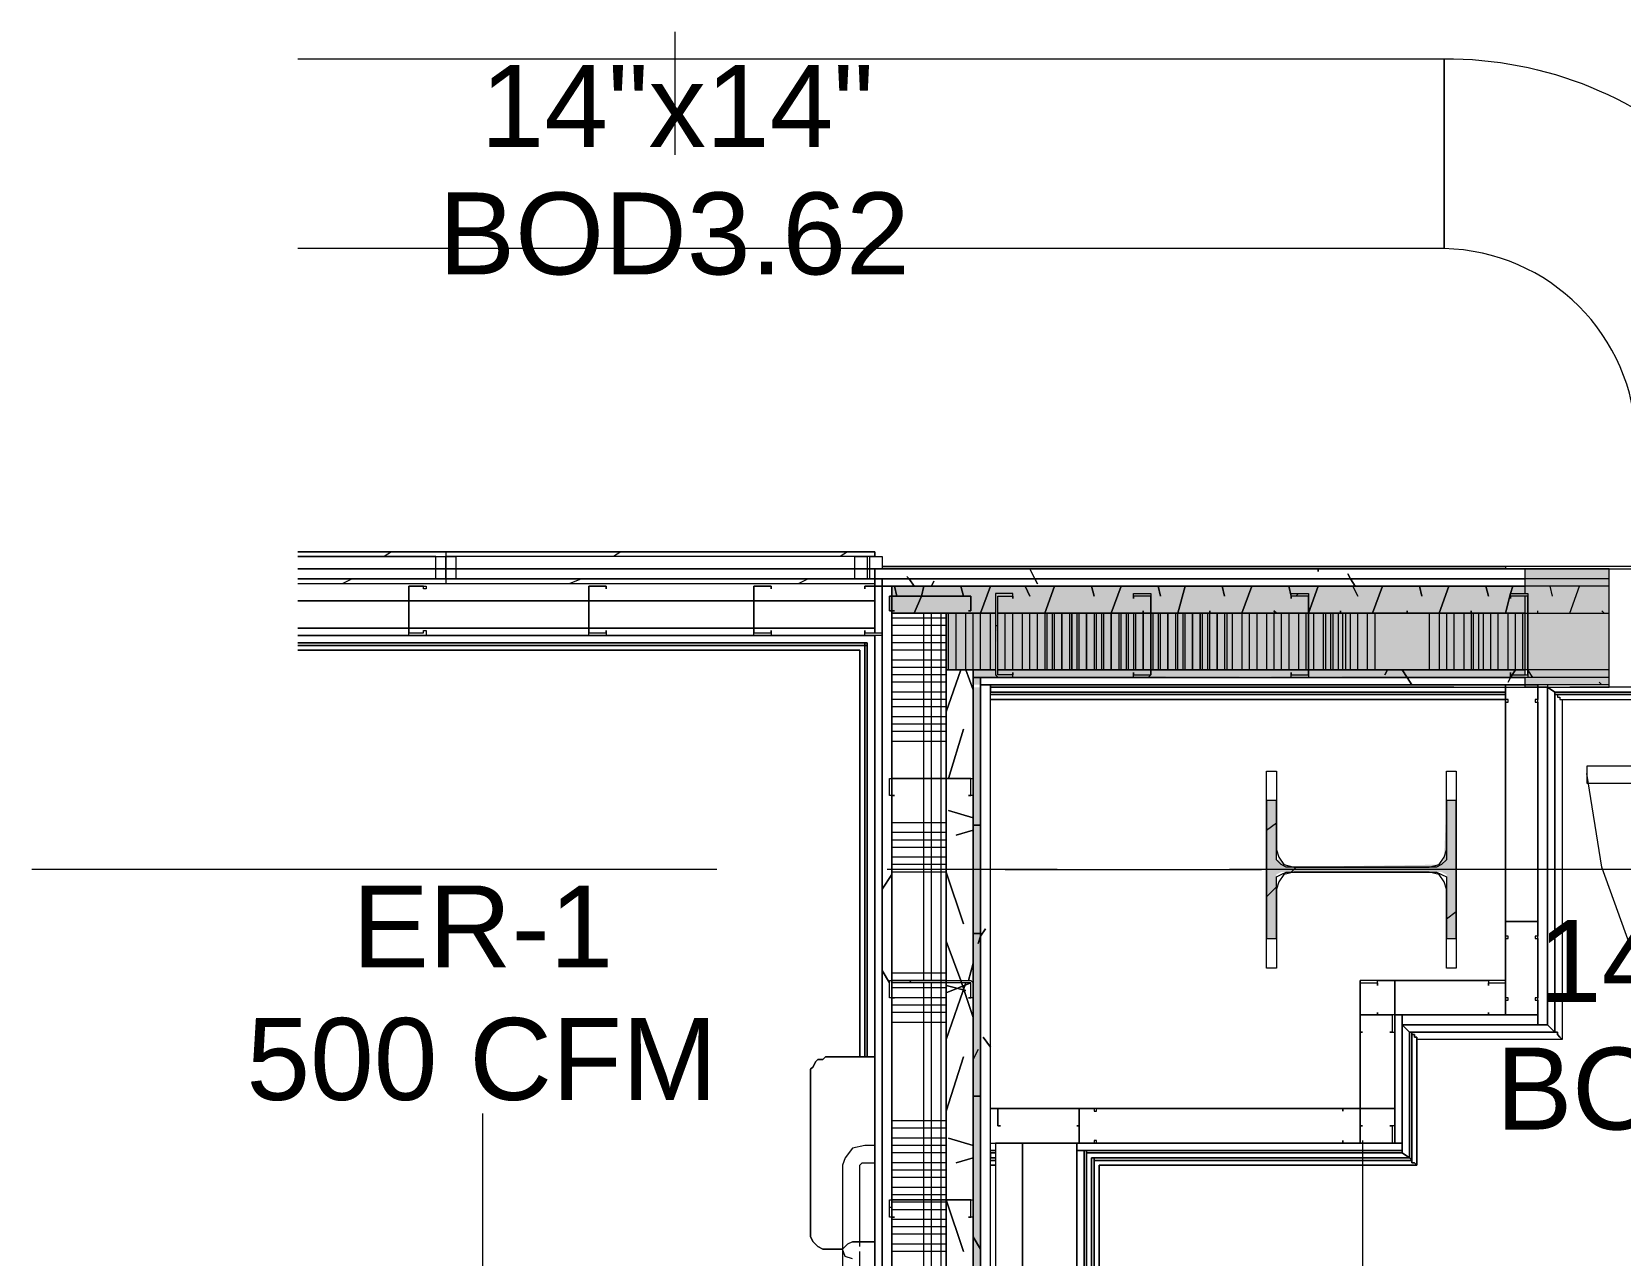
# Model space of a CAD drawing. Header units: metres. Extents: x 98 to 337, y -7 to 53.
# Drawn here: x 105.461 to 108.414, y 34.328 to 36.603 of the extents above; entities that cross this region are included whole.
import ezdxf

# ---------------------------------------------------------------- set-up
doc = ezdxf.new("R2010")
doc.units = ezdxf.units.M
doc.layers.add('HVAC - Ductos', color=5, linetype='Continuous', lineweight=0)
doc.layers.add('PDF_Text', color=7, linetype='Continuous', lineweight=0)
doc.layers.add('PDF_Geometry', color=7, linetype='Continuous', lineweight=0, true_color=0xaaaaaa)
doc.layers.add('PDF_Solid Fills', color=7, linetype='Continuous', lineweight=0, true_color=0xffffff)
doc.styles.add('PDF Helvetica', font='')
doc.styles.get('PDF Helvetica').set_extended_font_data('Helvetica')

msp = doc.modelspace()

# ---------------------------------------------------------------- hatches: boundary and pattern name
at = {"layer": 'PDF_Solid Fills', "lineweight": 0, "transparency": 33554559}
h = msp.add_hatch(color=256, dxfattribs=at)
h.paths.add_polyline_path([(108.3936, 35.5862), (108.3936, 35.6045), (108.2378, 35.6045), (108.2378, 35.5862)])
h.paths.add_polyline_path([(108.8472, 35.6045), (108.8472, 35.5862), (116.8331, 35.5862), (116.8331, 35.6045)])
h = msp.add_hatch(color=256, dxfattribs=at)
h.paths.add_polyline_path([(108.3936, 35.5724), (108.3936, 35.5861), (108.2378, 35.5861), (108.2378, 35.5724)])
h.paths.add_polyline_path([(108.8472, 35.5861), (108.8472, 35.5724), (116.8331, 35.5724), (116.8331, 35.5861)])
for points in [[(108.2378, 35.522), (108.2378, 35.5724), (107.0604, 35.5724), (107.0604, 35.522)], [(108.2378, 35.522), (108.2378, 35.5724), (107.0604, 35.5724), (107.0604, 35.522)], [(108.2378, 35.4074), (108.2378, 35.4166), (107.2116, 35.4166), (107.2116, 35.4029), (107.213, 35.4029), (108.2103, 35.4074)], [(107.2116, 35.4029), (107.2574, 35.4074), (107.2848, 35.4074), (108.2365, 35.4029), (108.2378, 35.4029), (108.2378, 35.4166), (107.2116, 35.4166), (107.2116, 35.4029)], [(107.7751, 35.0639), (107.7751, 35.1738), (107.7568, 35.1738), (107.7568, 34.9172), (107.7751, 34.9172), (107.7751, 35.0363), (107.7842, 35.0409), (108.0821, 35.0409), (108.0913, 35.0363), (108.0913, 34.9172), (108.1095, 34.9172), (108.1095, 35.1738), (108.0913, 35.1738), (108.0867, 35.0639), (108.0821, 35.0593), (108.0729, 35.0547), (107.7934, 35.0501), (107.7934, 35.0547), (107.7842, 35.0593), (107.7797, 35.0639)]]:
    msp.add_hatch(color=256, dxfattribs=at).paths.add_polyline_path(points)
h = msp.add_hatch(color=256, dxfattribs=at)
h.paths.add_polyline_path([(107.2848, 35.5541), (107.2848, 35.5587), (107.2574, 35.5587)])
h.paths.add_polyline_path([(107.2574, 35.5541), (107.2528, 35.5541), (107.2528, 35.4075)])
h = msp.add_hatch(color=256, dxfattribs=at)
h.paths.add_polyline_path([(108.3936, 35.522), (108.3936, 35.5724), (108.2378, 35.5724), (108.2378, 35.522)])
h.paths.add_polyline_path([(108.8472, 35.5724), (108.8472, 35.522), (116.8331, 35.522), (116.8331, 35.5724)])
h = msp.add_hatch(color=256, dxfattribs=at)
h.paths.add_polyline_path([(107.2528, 35.4166), (107.2528, 35.522), (107.1612, 35.522), (107.1612, 35.4166)])
h.paths.add_polyline_path([(108.2378, 35.4166), (108.2378, 35.522), (107.2574, 35.522), (107.2574, 35.4166)])
h = msp.add_hatch(color=256, dxfattribs=at)
h.paths.add_polyline_path([(107.2528, 35.4166), (107.2528, 35.522), (107.1612, 35.522), (107.1612, 35.4166)])
h.paths.add_polyline_path([(108.2378, 35.4166), (108.2378, 35.522), (107.2574, 35.522), (107.2574, 35.4166)])
h = msp.add_hatch(color=256, dxfattribs=at)
h.paths.add_polyline_path([(108.3936, 35.4166), (108.3936, 35.522), (108.2378, 35.522), (108.2378, 35.4166)])
h.paths.add_polyline_path([(115.5502, 35.4166), (116.8331, 35.4166), (116.8331, 35.522), (115.5502, 35.522)])
h.paths.add_polyline_path([(115.5456, 35.4166), (115.5456, 35.522), (113.5205, 35.522), (113.5205, 35.4166)])
h.paths.add_polyline_path([(113.516, 35.4166), (113.516, 35.522), (111.4909, 35.522), (111.4909, 35.4166)])
h.paths.add_polyline_path([(111.4863, 35.4166), (111.4863, 35.522), (110.6799, 35.522), (110.6799, 35.4166)])
h.paths.add_polyline_path([(110.6753, 35.4166), (110.6753, 35.522), (108.8472, 35.522), (108.8472, 35.4166)])
h = msp.add_hatch(color=256, dxfattribs=at)
h.paths.add_polyline_path([(108.3936, 35.4029), (108.3936, 35.4166), (108.2424, 35.4166), (108.2424, 35.4029)])
h.paths.add_polyline_path([(108.8586, 35.4029), (116.7323, 35.4074), (116.7369, 35.4074), (116.833, 35.4029), (116.8331, 35.4029), (116.8331, 35.4166), (108.8472, 35.4166), (108.8472, 35.4029)])
h = msp.add_hatch(color=256, dxfattribs=at)
h.paths.add_polyline_path([(107.2253, 35.3892), (107.2253, 35.4029), (107.2116, 35.4029), (107.2116, 35.3892)])
h.paths.add_polyline_path([(107.2253, 35.3846), (107.2116, 35.3846), (107.2116, 33.1899), (107.2253, 33.1899)])
h = msp.add_hatch(color=256, dxfattribs=at)
h.paths.add_polyline_path([(108.3936, 35.3892), (108.3936, 35.4029), (108.2378, 35.4029), (108.2378, 35.3892)])
h.paths.add_polyline_path([(108.8472, 35.3892), (116.8331, 35.3892), (116.8331, 35.4029), (108.8472, 35.4029)])

# ---------------------------------------------------------------- linework, layer by layer
at = {"layer": 'HVAC - Ductos', "lineweight": 0}
msp.add_lwpolyline([(105.9562, 36.5529), (108.0867, 36.5529), (108.0867, 36.2001), (105.9562, 36.2001)], dxfattribs=at)
msp.add_lwpolyline([(108.7968, 35.8427), (108.444, 35.8427, 0.402084), (108.0867, 36.2001), (108.0867, 36.5529, -0.419332)], format="xyb", close=True, dxfattribs=at)
at = {"layer": 'PDF_Geometry', "lineweight": 0}
for points in [[(106.6572, 36.3742), (106.6572, 36.6032)], [(107.042, 33.1899), (107.042, 35.5861), (107.0283, 35.5861), (107.0283, 35.5724), (107.0283, 35.4854), (107.0283, 35.5724), (107.0283, 35.5861), (105.9562, 35.5861), (107.0283, 35.5861), (107.0283, 35.5724), (107.0283, 35.5449), (106.8038, 35.5449), (106.4968, 35.5449), (106.1624, 35.5449), (105.9562, 35.5449), (106.1624, 35.5449), (106.4968, 35.5449), (106.8038, 35.5449), (107.0283, 35.5449), (107.0283, 35.4945), (106.8038, 35.4945), (106.4968, 35.4945), (106.1624, 35.4945), (105.9562, 35.4945), (106.1624, 35.4945), (106.4968, 35.4945), (106.8038, 35.4945), (107.0283, 35.4945), (107.0283, 35.4854), (107.0283, 35.5724), (107.0283, 35.6045), (105.9562, 35.6045), (107.0283, 35.6045), (107.0283, 35.5861), (107.0191, 35.5861), (107.0191, 35.6274), (107.042, 35.6274), (107.042, 35.6045)], [(106.2127, 35.6274), (105.9562, 35.6274), (106.2311, 35.6274)], [(106.1302, 35.6365), (106.1165, 35.6274)], [(106.2311, 35.6365), (106.2311, 35.6274)], [(107.0283, 35.6274), (106.2311, 35.6274)], [(106.9916, 35.6274), (106.2494, 35.6274)], [(106.5563, 35.6365), (106.5426, 35.6274)], [(106.9779, 35.6365), (106.9641, 35.6274)], [(107.0191, 35.6274), (107.0145, 35.6274)], [(105.9562, 35.5861), (106.2311, 35.5861), (107.0283, 35.5861)], [(106.057, 35.5861), (106.0386, 35.577)], [(106.2311, 35.5861), (106.2311, 35.577)], [(106.4831, 35.5861), (106.4601, 35.577)], [(106.9046, 35.5861), (106.8863, 35.577)], [(107.0145, 35.6045), (107.0191, 35.6045)], [(107.0145, 35.6045), (107.0191, 35.6045)], [(107.0145, 35.6045), (107.0191, 35.6045)], [(107.0145, 35.6045), (107.0191, 35.6045)], [(117.7174, 35.6045), (116.8331, 35.6045), (108.8472, 35.6045), (108.8472, 35.3846), (108.3936, 35.3846), (108.3936, 35.6045), (108.2378, 35.6045), (107.0283, 35.6045), (107.0283, 35.5861), (107.0283, 35.5724), (107.0283, 35.4854)], [(107.0283, 33.2174), (107.0283, 33.1899), (107.2436, 33.1899), (107.2436, 35.3846), (108.2012, 35.3846), (108.2378, 35.3846), (108.2608, 35.3846), (108.3936, 35.3846), (108.3936, 35.6045), (108.2378, 35.6045), (107.0283, 35.6045), (107.0283, 35.5724), (107.0283, 35.4854)], [(107.0283, 35.6045), (108.2378, 35.6045), (107.0283, 35.6045)], [(108.3936, 35.5861), (108.2378, 35.5861), (107.042, 35.5861), (107.042, 35.5724), (107.042, 35.3846), (107.042, 33.1899)], [(108.3936, 35.6045), (108.8472, 35.6045)], [(107.0283, 35.577), (106.2311, 35.577), (105.9562, 35.577)], [(106.8038, 35.5495), (106.8038, 35.5541)], [(108.3936, 35.5724), (108.2378, 35.5724), (107.0604, 35.5724), (107.0604, 35.522), (107.0604, 35.3846), (107.0604, 33.1899), (107.1612, 33.1899), (107.1612, 34.0238)], [(108.2378, 35.5587), (108.2378, 35.5724), (107.0604, 35.5724), (107.0604, 35.522), (107.2528, 35.522), (107.1612, 35.522), (107.1612, 35.4166), (107.1612, 35.3846), (107.1612, 35.215), (107.1612, 34.8394), (107.1612, 34.4316), (107.1612, 34.0283), (107.1612, 34.4316), (107.1612, 34.8394), (107.1612, 35.215), (107.1612, 35.522), (107.0604, 35.522), (107.0604, 33.1899)], [(108.2378, 35.4074), (108.2378, 35.4166), (107.8346, 35.4166), (107.5415, 35.4166), (107.2574, 35.4166), (107.5415, 35.4166), (107.8346, 35.4166), (108.2378, 35.4166), (108.2378, 35.522), (107.8346, 35.522), (107.5415, 35.522), (107.2574, 35.522), (107.5415, 35.522), (107.8346, 35.522), (108.2378, 35.522), (108.2378, 35.5541)], [(107.8118, 35.5541), (107.8164, 35.5587)], [(108.2882, 35.5541), (108.2837, 35.5724)], [(108.3204, 35.522), (108.3386, 35.5724)], [(108.2608, 35.522), (108.2608, 35.5266)], [(108.3844, 35.522), (108.3799, 35.5266)], [(107.1612, 35.522), (107.0604, 35.522), (107.1612, 35.522), (107.1612, 35.4166), (107.2116, 35.4166)], [(107.1612, 35.5128), (107.0604, 35.5128)], [(107.1612, 35.4991), (107.0604, 35.4991)], [(107.1199, 34.8394), (107.1199, 35.215), (107.1199, 35.522)], [(107.1337, 34.8394), (107.1337, 35.215), (107.1337, 35.522)], [(107.152, 34.0283), (107.152, 34.4316), (107.152, 34.8394), (107.152, 35.215), (107.152, 35.522)], [(107.1612, 35.4166), (107.2116, 35.4166), (107.2116, 35.522)], [(107.2528, 35.522), (107.1612, 35.522), (107.1612, 35.4166), (107.2528, 35.4166), (107.2116, 35.4166), (107.2116, 35.4029), (107.2116, 35.3846), (107.2116, 33.1899)], [(107.1658, 35.4166), (107.1658, 35.522)], [(107.1795, 35.4166), (107.1795, 35.522)], [(107.1978, 35.4166), (107.1978, 35.522)], [(107.2253, 35.4166), (107.2253, 35.522)], [(107.2436, 35.4166), (107.2436, 35.522)], [(107.2528, 35.4991), (107.2574, 35.4991)], [(108.3936, 35.4166), (108.2424, 35.4166), (108.2378, 35.4166), (107.8346, 35.4166), (107.5415, 35.4166), (107.2574, 35.4166), (107.2574, 35.522), (107.5415, 35.522), (107.8346, 35.522), (108.2378, 35.522), (108.2424, 35.522), (108.3936, 35.522)], [(107.2711, 35.4166), (107.2711, 35.522)], [(107.2848, 35.4166), (107.2848, 35.522)], [(107.3032, 35.4166), (107.3032, 35.522)], [(107.3169, 35.4166), (107.3169, 35.522)], [(107.3307, 35.4166), (107.3307, 35.522)], [(107.3444, 35.522), (107.3444, 35.4166)], [(107.349, 35.4166), (107.349, 35.522)], [(107.3582, 35.522), (107.3582, 35.4166)], [(107.3627, 35.4166), (107.3627, 35.522)], [(107.3902, 35.522), (107.3902, 35.4166)], [(107.404, 35.522), (107.404, 35.4166)], [(107.4086, 35.4166), (107.4086, 35.522)], [(107.4361, 35.522), (107.4361, 35.4166)], [(107.4407, 35.4166), (107.4407, 35.522)], [(107.4498, 35.522), (107.4498, 35.4166)], [(107.4544, 35.4166), (107.4544, 35.522)], [(107.4819, 35.522), (107.4819, 35.4166)], [(107.4865, 35.4166), (107.4865, 35.522)], [(107.4956, 35.522), (107.4956, 35.4166)], [(107.5002, 35.4166), (107.5002, 35.522)], [(107.5093, 35.522), (107.5093, 35.4166)], [(107.5139, 35.4166), (107.5139, 35.522)], [(107.5415, 35.522), (107.5415, 35.4166)], [(107.546, 35.4166), (107.546, 35.522)], [(107.5551, 35.522), (107.5551, 35.4166)], [(107.5597, 35.4166), (107.5597, 35.522)], [(107.5873, 35.522), (107.5873, 35.4166)], [(107.5918, 35.4166), (107.5918, 35.522)], [(107.601, 35.522), (107.601, 35.4166)], [(107.6056, 35.4166), (107.6056, 35.522)], [(107.6377, 35.4166), (107.6377, 35.522)], [(107.6468, 35.522), (107.6468, 35.4166)], [(107.6514, 35.4166), (107.6514, 35.522)], [(107.6789, 35.522), (107.6789, 35.4166)], [(107.6835, 35.4166), (107.6835, 35.522)], [(107.6926, 35.522), (107.6926, 35.4166)], [(107.711, 35.522), (107.711, 35.4166)], [(107.7247, 35.522), (107.7247, 35.4166)], [(107.7384, 35.522), (107.7384, 35.4166)], [(107.7568, 35.522), (107.7568, 35.4166)], [(107.7705, 35.522), (107.7705, 35.4166)], [(107.7842, 35.522), (107.7842, 35.4166)], [(107.798, 35.522), (107.798, 35.4166)], [(107.8164, 35.522), (107.8164, 35.4166)], [(107.83, 35.522), (107.83, 35.4166)], [(107.8438, 35.522), (107.8438, 35.4166)], [(107.8622, 35.522), (107.8622, 35.4166)], [(107.8667, 35.4166), (107.8667, 35.522)], [(107.8759, 35.522), (107.8759, 35.4166)], [(107.8805, 35.4166), (107.8805, 35.522)], [(107.8897, 35.522), (107.8897, 35.4166)], [(107.8988, 35.4166), (107.8988, 35.522)], [(107.9034, 35.522), (107.9034, 35.4166)], [(107.9126, 35.4166), (107.9126, 35.522)], [(107.9263, 35.4166), (107.9263, 35.522)], [(107.9446, 35.4166), (107.9446, 35.522)], [(107.9584, 35.4166), (107.9584, 35.522)], [(108.0591, 35.522), (108.0591, 35.4166)], [(108.0775, 35.522), (108.0775, 35.4166)], [(108.0913, 35.522), (108.0913, 35.4166)], [(108.1049, 35.522), (108.1049, 35.4166)], [(108.1233, 35.522), (108.1233, 35.4166)], [(108.1371, 35.522), (108.1371, 35.4166)], [(108.1416, 35.4166), (108.1416, 35.522)], [(108.1508, 35.522), (108.1508, 35.4166)], [(108.16, 35.4166), (108.16, 35.522)], [(108.1737, 35.4166), (108.1737, 35.522)], [(108.1875, 35.4166), (108.1875, 35.522)], [(108.2057, 35.4166), (108.2057, 35.522)], [(108.2195, 35.4166), (108.2195, 35.522)], [(108.2333, 35.4166), (108.2333, 35.522)], [(105.9562, 35.4808), (107.0283, 35.4808), (105.9562, 35.4808)], [(107.0145, 35.467), (105.9562, 35.467), (107.0145, 35.467)], [(107.0099, 35.467), (107.0099, 34.6973)], [(107.0099, 35.467), (107.0099, 34.6973)], [(107.0145, 35.467), (107.0145, 34.6973)], [(107.0145, 35.467), (107.0145, 34.6973)], [(107.0145, 34.6973), (107.0145, 35.467)], [(107.0145, 34.6973), (107.0145, 35.467)], [(107.0283, 35.4808), (107.0283, 35.3846), (107.0283, 33.309), (107.0283, 33.222)], [(107.0283, 33.222), (107.0283, 33.309), (107.0283, 35.4808)], [(107.0283, 35.4808), (107.0283, 33.309), (107.0283, 33.222)], [(107.0283, 35.4808), (107.0283, 33.309), (107.0283, 33.222)], [(107.1612, 35.4808), (107.0604, 35.4808)], [(107.1612, 35.467), (107.0604, 35.467)], [(107.0145, 35.4624), (107.0145, 34.6973)], [(107.0145, 35.4624), (107.0145, 34.6973)], [(107.1612, 35.4533), (107.0604, 35.4533)], [(107.1612, 35.435), (107.0604, 35.435)], [(107.1612, 35.4212), (107.0604, 35.4212)], [(107.1612, 35.4074), (107.0604, 35.4074)], [(107.1612, 33.1899), (107.1612, 34.0238), (107.1612, 33.1899), (107.2116, 33.1899), (107.2116, 35.4166), (107.1612, 35.4166), (107.1612, 35.215), (107.1612, 34.8394), (107.1612, 34.4316), (107.1612, 34.0283)], [(107.2528, 35.4166), (107.2116, 35.4166), (107.2116, 35.4029), (108.2378, 35.4029)], [(108.2516, 35.4029), (108.2424, 35.4166)], [(107.0283, 35.3846), (107.0283, 33.309), (107.0283, 33.222)], [(107.1612, 35.3937), (107.0604, 35.3937)], [(108.3936, 35.4029), (108.2378, 35.4029), (107.2253, 35.4029), (107.2253, 35.3892), (107.2253, 35.3846), (107.2253, 33.1899)], [(108.3936, 35.3892), (108.2608, 35.3892), (108.2378, 35.3892), (108.2012, 35.3892), (107.2436, 35.3892), (107.2436, 35.3846), (107.2436, 35.3754), (108.2012, 35.3754), (108.2012, 35.3846), (108.2012, 34.8394), (108.2012, 34.7752), (108.2608, 34.7752), (108.2608, 34.7569), (108.2608, 34.7752), (108.0088, 34.7752), (108.0088, 34.7569), (108.2012, 34.7569), (108.2791, 34.7569), (108.2791, 35.3846), (108.2608, 35.3846), (108.2378, 35.3846)], [(107.2436, 34.5186), (107.2528, 34.5186), (107.2528, 32.269), (107.4223, 32.269), (107.4223, 32.3835), (107.4223, 32.269), (107.4223, 34.5232), (107.4177, 34.5232), (107.4177, 32.269), (107.4177, 34.5232), (107.404, 34.5232), (108.0088, 34.5232), (108.0088, 34.5369), (108.0088, 34.7752), (107.9951, 34.7752), (108.2012, 34.7752), (108.2012, 34.8394), (108.2012, 35.3846), (108.2012, 35.3754), (107.2436, 35.3754), (107.2436, 35.3846), (108.1049, 35.3846), (107.2436, 35.3846)], [(108.2791, 35.3892), (108.2791, 34.7569), (108.2608, 34.7569), (108.0088, 34.7569), (108.2791, 34.7569), (108.0088, 34.7569), (108.0225, 34.7431), (108.2928, 34.7431), (108.2928, 35.3754), (108.2928, 34.7431), (108.2928, 35.3708), (108.2928, 34.7431), (108.2928, 35.3708), (108.2974, 35.3708), (108.2974, 35.3662), (108.302, 35.3662), (108.302, 35.3616), (108.3066, 35.3616), (108.3066, 34.7294), (108.302, 34.734), (108.2974, 34.7386), (108.2974, 34.7431), (108.2928, 34.7431), (108.2928, 35.3754), (108.2928, 34.7431), (108.2791, 34.7569), (108.2928, 34.7431), (108.0225, 34.7431), (108.0225, 34.5095), (108.0088, 34.5186), (107.4589, 34.5186), (108.0088, 34.5186), (108.0225, 34.5095), (107.4315, 34.5095), (108.0225, 34.5095), (107.4361, 34.5095), (107.4361, 33.5061), (107.4361, 34.5049), (107.4361, 33.5061), (107.4361, 34.5095), (107.4361, 33.5061), (107.4361, 34.5095), (107.4361, 33.5061), (107.4361, 34.5095), (108.0225, 34.5095), (108.0088, 34.5186), (108.0088, 34.7248), (108.0088, 34.5186), (108.0225, 34.5095), (108.0271, 34.5049), (108.0271, 34.5003), (108.0317, 34.5003), (108.0363, 34.4957), (107.4453, 34.4957), (107.4453, 33.5061), (107.4453, 34.4957), (108.0363, 34.4957), (108.0317, 34.5003), (108.0271, 34.5003), (108.0271, 34.5049), (107.4361, 34.5049), (108.0271, 34.5049), (107.4361, 34.5049), (108.0271, 34.5049), (107.4361, 34.5049), (108.0271, 34.5049), (108.0271, 34.7431), (108.0271, 34.5049), (108.0271, 34.7431), (108.2928, 34.7431), (108.0271, 34.7431), (108.2928, 34.7431), (108.0225, 34.7431), (108.2928, 34.7431), (108.0225, 34.7431), (108.2928, 34.7431), (108.2974, 34.7431), (108.2974, 34.7386), (108.302, 34.734), (108.3066, 34.7294), (108.0363, 34.7294), (108.0363, 34.734), (108.0317, 34.734), (108.0317, 34.7386), (108.0271, 34.7386), (108.0271, 34.7431), (108.0225, 34.7431), (108.0088, 34.7569), (108.0088, 34.6011), (108.0088, 34.5186), (107.4223, 34.5186), (107.4223, 33.529), (107.4223, 34.5186), (107.4223, 32.269)], [(108.2928, 35.3754), (108.2791, 35.3846)], [(108.2791, 34.7569), (108.2791, 35.3846), (108.2791, 34.7569)], [(108.2791, 35.3846), (108.2928, 35.3754)], [(108.2791, 35.3846), (108.2791, 34.7569)], [(115.9855, 35.3846), (108.3204, 35.3846)], [(108.3799, 35.3892), (108.3753, 35.3937)], [(107.1612, 35.3754), (107.0604, 35.3754)], [(107.1612, 35.3616), (107.0604, 35.3616)], [(107.1612, 35.3479), (107.0604, 35.3479)], [(108.2012, 35.3754), (107.2436, 35.3754)], [(108.2012, 35.3754), (107.2436, 35.3754)], [(108.2012, 35.3754), (107.2436, 35.3754)], [(107.2436, 35.3754), (108.2012, 35.3754)], [(108.2012, 35.3708), (107.2436, 35.3708)], [(108.2012, 35.3708), (107.2436, 35.3708)], [(109.2642, 35.3754), (108.2928, 35.3754)], [(109.2642, 35.3754), (108.2928, 35.3754)], [(108.2928, 35.3754), (108.2928, 35.3708), (108.2974, 35.3708), (108.2974, 35.3662), (108.302, 35.3662), (108.302, 35.3616), (108.3066, 35.3616), (108.3066, 34.7294)], [(108.2928, 35.3754), (108.2928, 34.7431)], [(108.2928, 35.3754), (108.2928, 34.7431)], [(108.2928, 34.7431), (108.2928, 35.3754)], [(108.2928, 35.3708), (108.2928, 34.7431)], [(108.2928, 35.3708), (108.2928, 34.7431)], [(108.2928, 35.3708), (108.2928, 34.7431)], [(109.2229, 35.3708), (109.2642, 35.3708), (109.2229, 35.3708), (109.2229, 35.3662), (109.2504, 35.3662), (109.2642, 35.357), (109.2504, 35.3662), (109.2229, 35.3662), (109.2229, 35.3708), (109.2504, 35.3708), (109.2642, 35.3616), (109.2504, 35.3708), (109.2642, 35.3708), (109.2229, 35.3708), (108.2928, 35.3708), (109.2229, 35.3708), (108.2928, 35.3708), (108.2974, 35.3708), (108.2974, 35.3662), (108.302, 35.3662), (108.302, 35.3616), (108.3066, 35.3616), (109.2642, 35.3616)], [(107.1612, 35.3296), (107.0604, 35.3296)], [(107.1612, 35.3158), (107.0604, 35.3158)], [(107.1612, 35.3021), (107.0604, 35.3021)], [(107.1612, 35.2838), (107.0604, 35.2838)], [(109.2779, 34.3445), (109.2825, 34.3445), (109.1084, 34.3583), (108.9388, 34.4086), (108.7831, 34.4911), (108.6456, 34.6011), (108.5311, 34.734), (108.4395, 34.8852), (108.3799, 35.0501), (108.3524, 35.2242)], [(107.1612, 35.1325), (107.0604, 35.1325)], [(107.1612, 35.1143), (107.0604, 35.1143)], [(107.7568, 35.1188), (107.7751, 35.1325)], [(107.1612, 35.1005), (107.0604, 35.1005)], [(107.1612, 35.0867), (107.0604, 35.0867)], [(107.1612, 35.0684), (107.0604, 35.0684)], [(107.1612, 35.0547), (107.0604, 35.0547)], [(105.9378, 35.0455), (105.4613, 35.0455)], [(106.735, 35.0455), (105.9378, 35.0455)], [(107.3673, 35.0455), (107.0512, 35.0455)], [(107.1612, 35.0409), (107.0604, 35.0409)], [(107.2711, 35.0455), (107.5093, 35.0455), (107.7476, 35.0455)], [(108.9572, 35.0455), (107.688, 35.0455)], [(107.8026, 35.0409), (107.8118, 35.0501)], [(107.7568, 34.9951), (107.7751, 35.0135)], [(108.0913, 34.9538), (108.1095, 34.9676)], [(107.1612, 34.8531), (107.0604, 34.8531)], [(107.1612, 34.8394), (107.0604, 34.8394)], [(107.1612, 34.8256), (107.0604, 34.8256)], [(107.0924, 34.8348), (107.097, 34.8394)], [(107.1199, 33.1899), (107.1199, 34.0238), (107.1199, 34.4316), (107.1199, 34.8348)], [(107.1337, 34.0283), (107.1337, 34.4316), (107.1337, 34.8348)], [(107.1612, 34.8072), (107.0604, 34.8072)], [(107.1612, 34.7935), (107.0604, 34.7935)], [(107.1612, 34.7798), (107.0604, 34.7798)], [(107.1612, 34.7614), (107.0604, 34.7614)], [(108.0088, 34.7569), (108.2791, 34.7569), (108.0088, 34.7569)], [(108.0088, 34.5232), (108.0088, 34.7569), (108.0088, 34.5232)], [(108.2928, 34.7431), (108.2791, 34.7569)], [(108.2928, 34.7431), (108.0271, 34.7431)], [(108.2928, 34.7431), (108.0271, 34.7431)], [(108.3066, 34.7294), (108.302, 34.734), (108.2974, 34.7386), (108.2974, 34.7431), (108.2928, 34.7431)], [(107.0283, 34.6973), (106.9367, 34.6973), (106.9321, 34.6927), (106.9229, 34.6927), (106.9183, 34.6881), (106.9137, 34.6789), (106.9091, 34.6743), (106.9091, 34.6652), (106.9091, 34.372), (106.9091, 34.3628), (106.9137, 34.3537), (106.9183, 34.3491), (106.9229, 34.3445), (106.9321, 34.3399), (106.9367, 34.3399), (106.9687, 34.3399)], [(106.2998, 34.0375), (106.2998, 34.5919)], [(107.2436, 34.5232), (107.2528, 34.5232), (107.2528, 34.5186), (107.2436, 34.5186), (107.2436, 34.6011), (107.4086, 34.6011), (107.404, 34.6011), (107.4086, 34.6011), (107.4086, 34.569), (107.404, 34.569), (107.4086, 34.569)], [(107.4086, 34.6011), (107.2436, 34.6011)], [(107.1612, 34.5782), (107.0604, 34.5782)], [(107.1612, 34.5645), (107.0604, 34.5645)], [(107.0283, 34.5323), (107.0099, 34.5323), (106.9871, 34.5278), (106.9733, 34.5095), (106.9687, 34.4957)], [(107.1612, 34.5461), (107.0604, 34.5461)], [(107.1612, 34.5323), (107.0604, 34.5323)], [(107.2436, 34.5369), (107.2528, 34.5369), (107.2528, 34.5232), (107.2436, 34.5232), (107.2436, 34.5369), (107.9951, 34.5369), (108.0088, 34.5369), (107.404, 34.5369), (107.3032, 34.5369), (107.3032, 34.2574), (107.3032, 33.8542), (107.3032, 34.2574), (107.3032, 34.5369), (107.2528, 34.5369), (107.2528, 32.269)], [(107.9354, 34.5415), (107.9354, 34.2254)], [(106.9687, 34.4957), (106.9687, 33.474), (106.9779, 33.4511), (106.9916, 33.4373), (107.0099, 33.4327)], [(107.0008, 34.3445), (107.0008, 34.3491), (107.0008, 34.4957), (107.0053, 34.5003), (107.0099, 34.5003), (107.0283, 34.5003)], [(107.1612, 34.5186), (107.0604, 34.5186)], [(107.1612, 34.5003), (107.0604, 34.5003)], [(107.2528, 34.5095), (107.2436, 34.5095)], [(107.2528, 34.5095), (107.2436, 34.5095)], [(107.2528, 34.5095), (107.2436, 34.5095)], [(107.2436, 34.5095), (107.2528, 34.5095)], [(107.2528, 34.5049), (107.2436, 34.5049)], [(107.2528, 34.5049), (107.2436, 34.5049)], [(108.0225, 34.5095), (107.4315, 34.5095)], [(107.4315, 34.5095), (108.0225, 34.5095)], [(107.1612, 34.4865), (107.0604, 34.4865)], [(107.1612, 34.4728), (107.0604, 34.4728)], [(107.1612, 34.4545), (107.0604, 34.4545)], [(107.1612, 34.4407), (107.0604, 34.4407)], [(107.0558, 34.4178), (107.0604, 34.4178)], [(107.1612, 34.427), (107.0604, 34.427)], [(107.1612, 34.4132), (107.0604, 34.4132)], [(107.1612, 34.3949), (107.0604, 34.3949)], [(107.1612, 34.3812), (107.0604, 34.3812)], [(106.9871, 34.3537), (106.9916, 34.3537), (107.0099, 34.3537), (107.0283, 34.3537), (107.0099, 34.3537), (107.0053, 34.3537), (106.9916, 34.3537), (106.9871, 34.3537), (106.9779, 34.3491), (106.9687, 34.3399)], [(107.1612, 34.3674), (107.0604, 34.3674)], [(107.1612, 34.3491), (107.0604, 34.3491)], [(106.9871, 34.3216), (106.9733, 34.3262), (106.9687, 34.3399)], [(107.0283, 33.4648), (107.0099, 33.4648), (107.0053, 33.4694), (107.0008, 33.474), (107.0008, 34.3262), (107.0008, 34.3354)], [(107.1612, 34.3354), (107.0604, 34.3354)]]:
    msp.add_lwpolyline(points, dxfattribs=at)
for points in [[(107.0283, 35.6274), (107.0283, 35.6365), (106.2311, 35.6365), (105.9562, 35.6365), (106.2311, 35.6365), (107.0283, 35.6365)], [(106.2311, 35.5861), (106.2127, 35.5861), (106.2127, 35.6274), (106.2311, 35.6274)], [(106.2494, 35.5861), (106.2311, 35.5861), (106.2311, 35.6274), (106.2494, 35.6274)], [(107.0145, 35.5861), (106.9916, 35.5861), (106.9916, 35.6274), (107.0145, 35.6274)], [(107.0191, 35.6045), (107.0145, 35.6045)], [(107.0191, 35.6045), (107.0145, 35.6045)], [(107.0283, 35.4854), (107.0283, 35.5724), (107.0283, 35.6045), (107.0283, 35.5724)], [(108.2378, 35.5861), (108.2378, 35.6045), (107.0283, 35.6045), (107.0283, 35.5861)], [(107.042, 35.6091), (108.2012, 35.6091), (108.2012, 35.6045), (107.042, 35.6045), (108.2012, 35.6045), (116.7782, 35.6045), (116.7644, 35.6045), (116.7782, 35.6045), (117.7174, 35.6045), (116.7782, 35.6045), (116.7782, 35.6091), (117.7174, 35.6091), (117.7174, 35.6045), (117.7174, 35.5861), (117.7174, 35.3846), (117.7174, 35.4945), (117.7174, 35.522), (117.7174, 35.5724), (117.7174, 35.5861), (117.7174, 35.6045), (117.7174, 35.6091), (116.7782, 35.6091), (108.2012, 35.6091)], [(108.2378, 35.5724), (108.2378, 35.5861), (107.042, 35.5861), (107.042, 35.5724)], [(107.0924, 35.5861), (107.1015, 35.5724), (107.0924, 35.5861), (107.0878, 35.5907)], [(107.3261, 35.5861), (107.3307, 35.577), (107.3261, 35.5861), (107.3169, 35.6045)], [(107.853, 35.5999), (107.853, 35.6045)], [(107.9126, 35.5861), (107.9217, 35.5724), (107.9126, 35.5861), (107.908, 35.5953)], [(106.1624, 35.4808), (106.1624, 35.4854), (106.1624, 35.5724), (106.1944, 35.5724), (106.1944, 35.5678), (106.1898, 35.5678), (106.1898, 35.5724), (106.1624, 35.5724), (106.1624, 35.4854), (106.1898, 35.4854), (106.1898, 35.4899), (106.1944, 35.4899), (106.1944, 35.4808)], [(106.5014, 35.4808), (106.4968, 35.4808), (106.4968, 35.4854), (106.4968, 35.5724), (106.5014, 35.5724), (106.5289, 35.5724), (106.5289, 35.5678), (106.5289, 35.5724), (106.5014, 35.5724), (106.4968, 35.5724), (106.4968, 35.4854), (106.5014, 35.4854), (106.5289, 35.4854), (106.5289, 35.4899), (106.5289, 35.4808)], [(106.8038, 35.4808), (106.8038, 35.4854), (106.8038, 35.5724), (106.8358, 35.5724), (106.8358, 35.5678), (106.8358, 35.5724), (106.8038, 35.5724), (106.8038, 35.4854), (106.8358, 35.4854), (106.8358, 35.4899), (106.8358, 35.4808)], [(107.0099, 35.5678), (107.0099, 35.5724)], [(107.0375, 35.5724), (107.042, 35.5724), (107.042, 35.4854), (107.042, 35.4808), (107.0375, 35.4808), (107.0099, 35.4808), (107.0099, 35.4899), (107.0099, 35.4854), (107.0375, 35.4854), (107.042, 35.4854), (107.042, 35.5724), (107.0375, 35.5724), (107.0099, 35.5724)], [(107.042, 33.1899), (107.0604, 33.1899), (107.0604, 35.5724), (107.042, 35.5724)], [(107.0558, 35.5541), (107.0604, 35.5541), (107.207, 35.5541), (107.207, 35.5266), (107.2024, 35.5266), (107.207, 35.5266), (107.207, 35.5541), (107.0604, 35.5541), (107.0558, 35.5541), (107.0558, 35.5266)], [(107.065, 35.5724), (107.0695, 35.5541)], [(107.1199, 35.5724), (107.1153, 35.5541), (107.1015, 35.522), (107.1153, 35.5541)], [(107.1337, 35.5724), (107.1382, 35.5816)], [(107.1886, 35.5724), (107.1932, 35.5541)], [(107.2436, 35.5724), (107.2253, 35.522)], [(107.2848, 35.5587), (107.2574, 35.5587), (107.2528, 35.5587), (107.2528, 35.5541), (107.2528, 35.4074), (107.2574, 35.4029), (107.2848, 35.4029), (107.2848, 35.412), (107.2848, 35.4074), (107.2574, 35.4074), (107.2574, 35.5541), (107.2848, 35.5541), (107.2848, 35.5495)], [(107.3078, 35.5724), (107.3169, 35.5541)], [(107.3627, 35.5724), (107.3444, 35.522)], [(107.4315, 35.5724), (107.4361, 35.5541)], [(107.4865, 35.5724), (107.4681, 35.522)], [(107.5369, 35.5587), (107.5415, 35.5587), (107.5415, 35.5541), (107.5415, 35.4074), (107.5369, 35.4029), (107.5093, 35.4029), (107.5093, 35.412), (107.5093, 35.4074), (107.5369, 35.4074), (107.5415, 35.4074), (107.5415, 35.5541), (107.5369, 35.5541), (107.5093, 35.5541), (107.5093, 35.5495), (107.5093, 35.5587)], [(107.5551, 35.5724), (107.5597, 35.5541)], [(107.6056, 35.5724), (107.5918, 35.522)], [(107.6743, 35.5724), (107.6789, 35.5541)], [(107.7293, 35.5724), (107.711, 35.522)], [(107.798, 35.5724), (107.8026, 35.5541)], [(107.8346, 35.5587), (107.8346, 35.5541), (107.8346, 35.4074), (107.8346, 35.4029), (107.8026, 35.4029), (107.8026, 35.412), (107.8026, 35.4074), (107.8346, 35.4074), (107.8346, 35.5541), (107.8026, 35.5541), (107.8026, 35.5495), (107.8026, 35.5587)], [(107.853, 35.5724), (107.8346, 35.522)], [(107.9171, 35.5724), (107.9263, 35.5541)], [(107.9721, 35.5724), (107.9538, 35.522)], [(108.0409, 35.5724), (108.0454, 35.5541)], [(108.0958, 35.5724), (108.0775, 35.522)], [(108.1646, 35.5724), (108.1691, 35.5541)], [(108.2149, 35.5724), (108.2103, 35.5587), (108.2012, 35.522), (108.2103, 35.5587)], [(108.2424, 35.5587), (108.2424, 35.5541), (108.2424, 35.4074), (108.2424, 35.4029), (108.2103, 35.4029), (108.2103, 35.412), (108.2103, 35.4074), (108.2424, 35.4074), (108.2424, 35.5541), (108.2103, 35.5541), (108.2103, 35.5495), (108.2103, 35.5587)], [(107.065, 35.5266), (107.0558, 35.5266)], [(107.5277, 35.5266), (107.5277, 35.522)], [(107.6514, 35.5266), (107.6514, 35.522)], [(107.7705, 35.5266), (107.7751, 35.522)], [(107.8942, 35.5266), (107.8942, 35.522)], [(108.0179, 35.5266), (108.0179, 35.522)], [(108.1371, 35.5266), (108.1371, 35.522)], [(107.1612, 35.522), (107.1658, 35.522)], [(107.3764, 35.522), (107.3764, 35.4166)], [(107.3948, 35.522), (107.3948, 35.4166)], [(107.4223, 35.522), (107.4223, 35.4166)], [(107.4681, 35.522), (107.4681, 35.4166)], [(107.5277, 35.522), (107.5277, 35.4166)], [(107.5735, 35.522), (107.5735, 35.4166)], [(107.6193, 35.522), (107.6193, 35.4166)], [(107.6331, 35.4166), (107.6331, 35.522)], [(107.6651, 35.522), (107.6651, 35.4166)], [(105.9562, 35.4808), (107.0283, 35.4808)], [(107.0283, 35.4808), (105.9562, 35.4808)], [(107.0099, 35.467), (105.9562, 35.467), (107.0145, 35.467), (105.9562, 35.467)], [(105.9562, 35.467), (107.0145, 35.467)], [(107.0099, 34.6973), (107.0099, 35.4624), (107.0099, 34.6973), (107.0099, 35.467)], [(107.0145, 35.467), (107.0145, 34.6973)], [(107.0283, 35.3846), (107.0283, 35.4808)], [(107.0099, 35.4624), (105.9562, 35.4624), (107.0145, 35.4624), (105.9562, 35.4624)], [(107.0145, 35.4624), (105.9562, 35.4624)], [(107.0008, 35.4533), (105.9562, 35.4533)], [(107.0008, 34.6973), (107.0008, 35.4533)], [(107.1886, 35.4166), (107.1612, 35.3388)], [(107.1978, 35.4166), (107.2116, 35.38)], [(107.9767, 35.4074), (107.9813, 35.4166)], [(108.0088, 35.4166), (108.0179, 35.4029), (108.0271, 35.3892), (108.0179, 35.4029)], [(108.2103, 35.4029), (108.2195, 35.4166), (108.2103, 35.4029), (108.2057, 35.3937)], [(107.0283, 34.6973), (107.0283, 35.3983)], [(107.2116, 33.1899), (107.2253, 33.1899), (107.2253, 35.4029), (107.2116, 35.4029)], [(108.2378, 35.3892), (108.2378, 35.4029), (107.2253, 35.4029), (107.2253, 35.3892), (108.2012, 35.3892)], [(107.2253, 33.1899), (107.2436, 33.1899), (107.2436, 35.3892), (107.2253, 35.3892)], [(107.2436, 35.3846), (108.2012, 35.3846), (108.2378, 35.3846), (108.2378, 35.3892), (108.2012, 35.3892), (107.2436, 35.3892)], [(108.2608, 35.357), (108.2608, 35.3892), (108.2012, 35.3892), (108.2012, 35.357), (108.2057, 35.357), (108.2057, 35.3616), (108.2012, 35.3616), (108.2012, 35.3892), (108.2608, 35.3892), (108.2608, 35.3616), (108.2562, 35.3616), (108.2562, 35.357)], [(108.2791, 34.7569), (108.2791, 35.3846), (108.2928, 35.3754), (108.2928, 34.7431)], [(107.2436, 35.3754), (108.2012, 35.3754)], [(107.2436, 35.3708), (108.2012, 35.3708)], [(107.2436, 35.3708), (108.2012, 35.3708)], [(107.2436, 35.3616), (108.2012, 35.3616)], [(108.2608, 34.9492), (108.2608, 35.357)], [(109.2642, 35.3754), (108.2928, 35.3754)], [(107.1932, 35.3067), (107.1658, 35.215)], [(108.0913, 34.8622), (108.0913, 35.0089), (108.0867, 35.0226), (108.0775, 35.0363), (108.0591, 35.0409), (107.8072, 35.0409), (107.7888, 35.0363), (107.7797, 35.0226), (107.7751, 35.0089), (107.7751, 34.8622), (107.7568, 34.8622), (107.7568, 35.2287), (107.7751, 35.2287), (107.7751, 35.0821), (107.7797, 35.0684), (107.7888, 35.0547), (107.8072, 35.0501), (108.0591, 35.0501), (108.0775, 35.0547), (108.0867, 35.0684), (108.0913, 35.0821), (108.0913, 35.2287), (108.1095, 35.2287), (108.1095, 34.8622)], [(109.2642, 35.2242), (109.2642, 35.2379), (108.3524, 35.2379), (108.3524, 35.2059), (109.255, 35.2059), (109.255, 35.2242)], [(107.0558, 35.215), (107.0604, 35.215), (107.207, 35.215), (107.2116, 35.215), (107.2116, 35.183), (107.2024, 35.183), (107.207, 35.183), (107.207, 35.215), (107.0604, 35.215), (107.0604, 35.183), (107.065, 35.183), (107.0558, 35.183)], [(107.1612, 35.215), (107.1612, 35.2059)], [(108.0913, 34.9172), (108.1095, 34.9172), (108.1095, 35.1738), (108.0913, 35.1738), (108.0913, 35.073), (108.0913, 35.0639), (108.0821, 35.0547), (108.0729, 35.0501), (107.7934, 35.0501), (107.7842, 35.0547), (107.7751, 35.0639), (107.7751, 35.073), (107.7751, 35.1738), (107.7568, 35.1738), (107.7568, 34.9172), (107.7751, 34.9172), (107.7751, 35.018), (107.7751, 35.0318), (107.7842, 35.0363), (107.7934, 35.0409), (108.0729, 35.0409), (108.0821, 35.0363), (108.0913, 35.0318), (108.0913, 35.018)], [(107.1658, 35.1555), (107.2116, 35.1417)], [(107.2116, 35.1188), (107.1795, 35.1097)], [(107.2253, 35.128), (107.2116, 35.128)], [(107.042, 35.0089), (107.0604, 35.0363)], [(107.1612, 35.0409), (107.1932, 34.9447)], [(107.2207, 34.9081), (107.2253, 34.9218), (107.2344, 34.9356), (107.2253, 34.9218)], [(108.2608, 34.9172), (108.2608, 34.9492), (108.2012, 34.9492), (108.2012, 34.9172), (108.2057, 34.9172), (108.2057, 34.9218), (108.2012, 34.9218), (108.2012, 34.9492), (108.2608, 34.9492), (108.2608, 34.9218), (108.2562, 34.9218), (108.2562, 34.9172)], [(107.1612, 34.9126), (107.1886, 34.8394), (107.2116, 34.7706), (107.1886, 34.8394)], [(107.2253, 34.9264), (107.2116, 34.9264)], [(108.2608, 34.8072), (108.2608, 34.9172)], [(107.042, 34.8576), (107.0558, 34.8348), (107.042, 34.8576), (107.042, 34.8622)], [(107.2116, 34.8714), (107.2024, 34.8394)], [(107.0558, 34.8348), (107.0558, 34.8394), (107.0604, 34.8394), (107.207, 34.8394), (107.2116, 34.8348), (107.2116, 34.8072), (107.2024, 34.8072), (107.207, 34.8072), (107.207, 34.8348), (107.0604, 34.8348), (107.0604, 34.8072), (107.065, 34.8072), (107.0558, 34.8072)], [(107.207, 34.8348), (107.1612, 34.8164)], [(107.1978, 34.8348), (107.1612, 34.7294)], [(107.1612, 34.8302), (107.1978, 34.821)], [(107.9629, 34.8394), (107.9308, 34.8394), (107.9308, 34.8348), (107.9308, 34.7752), (107.9629, 34.7752), (107.9629, 34.7798), (107.9629, 34.7752), (107.9308, 34.7752), (107.9308, 34.8348), (107.9629, 34.8348), (107.9629, 34.8302)], [(107.9308, 34.7706), (107.9308, 34.8394)], [(107.9951, 34.7752), (107.9951, 34.8394), (108.1691, 34.8394), (108.0088, 34.8394), (107.9629, 34.8394), (107.9951, 34.8394), (107.9951, 34.6011), (107.9951, 34.5369)], [(108.1691, 34.7752), (108.1966, 34.7752), (108.2012, 34.7752), (108.2012, 34.8348), (108.2012, 34.8394), (108.1966, 34.8394), (108.1691, 34.8394), (108.1691, 34.8302), (108.1691, 34.8348), (108.1966, 34.8348), (108.2012, 34.8348), (108.2012, 34.7752), (108.1966, 34.7752), (108.1691, 34.7752), (108.1691, 34.7798)], [(108.2012, 34.8072), (108.2012, 34.7752), (108.2608, 34.7752), (108.2608, 34.8072), (108.2562, 34.8072), (108.2562, 34.8027), (108.2608, 34.8027), (108.2608, 34.7752), (108.2012, 34.7752), (108.2012, 34.8027), (108.2057, 34.8027), (108.2057, 34.8072)], [(107.9951, 34.7431), (107.9951, 34.7706), (107.9951, 34.7752), (107.9905, 34.7752), (107.9308, 34.7752), (107.9308, 34.7706), (107.9308, 34.7431), (107.9354, 34.7431), (107.9308, 34.7431), (107.9308, 34.7706), (107.9308, 34.7752), (107.9905, 34.7752), (107.9905, 34.7706), (107.9905, 34.7431), (107.9859, 34.7431)], [(108.0363, 34.4957), (108.0363, 34.7294), (108.0363, 34.734), (108.0317, 34.734), (108.0317, 34.7386), (108.0271, 34.7386), (108.0271, 34.7431), (108.0225, 34.7431), (108.0088, 34.7569), (108.0225, 34.7431), (108.0225, 34.5095), (108.0225, 34.7431), (108.0225, 34.5095), (108.0225, 34.7431), (108.2928, 34.7431), (108.0225, 34.7431), (108.0225, 34.5095), (108.0225, 34.7431), (108.0225, 34.5095), (108.0271, 34.5049), (108.0271, 34.5003), (108.0317, 34.5003)], [(107.2299, 34.734), (107.2436, 34.7156)], [(107.9308, 34.6011), (107.9951, 34.6011), (107.9308, 34.6011), (107.4407, 34.6011), (107.9308, 34.6011), (107.9308, 34.7431)], [(108.0271, 34.5049), (108.0271, 34.7431), (108.0271, 34.7386), (108.0317, 34.7386), (108.0317, 34.734), (108.0363, 34.734), (108.0363, 34.7294), (108.0363, 34.4957), (108.0317, 34.5003), (108.0271, 34.5003)], [(108.0271, 34.5049), (108.0271, 34.7431)], [(108.0271, 34.7431), (108.2928, 34.7431), (108.2974, 34.7431), (108.2974, 34.7386), (108.302, 34.734), (108.3066, 34.7294), (108.0363, 34.7294), (108.0363, 34.734), (108.0317, 34.734), (108.0317, 34.7386), (108.0271, 34.7386)], [(106.9687, 34.3399), (106.9367, 34.3399), (106.9321, 34.3399), (106.9229, 34.3445), (106.9183, 34.3491), (106.9137, 34.3537), (106.9091, 34.3628), (106.9091, 34.372), (106.9091, 34.6652), (106.9091, 34.6743), (106.9137, 34.6789), (106.9183, 34.6881), (106.9229, 34.6927), (106.9321, 34.6927), (106.9367, 34.6973), (107.0283, 34.6973), (106.9367, 34.6973), (106.9321, 34.6927), (106.9229, 34.6927), (106.9183, 34.6881), (106.9137, 34.6789), (106.9091, 34.6743), (106.9091, 34.6652), (106.9091, 34.372), (106.9091, 34.3628), (106.9137, 34.3537), (106.9183, 34.3491), (106.9229, 34.3445), (106.9321, 34.3399), (106.9367, 34.3399)], [(107.1932, 34.6973), (107.1612, 34.5965)], [(107.2116, 34.6927), (107.2207, 34.711)], [(107.2253, 34.624), (107.2116, 34.624)], [(107.2574, 34.6011), (107.404, 34.6011), (107.2574, 34.6011), (107.2574, 34.569)], [(107.4407, 34.6011), (107.4086, 34.6011), (107.4086, 34.5965), (107.4086, 34.5369), (107.4407, 34.5369), (107.4407, 34.5415), (107.4361, 34.5415), (107.4361, 34.5369), (107.4086, 34.5369), (107.4086, 34.5965), (107.4086, 34.6011), (107.4361, 34.6011), (107.4361, 34.5965), (107.4407, 34.5965)], [(107.8988, 34.5369), (107.9263, 34.5369), (107.9308, 34.5369), (107.9308, 34.5965), (107.9308, 34.6011), (107.9263, 34.6011), (107.8988, 34.6011), (107.8988, 34.5965), (107.8988, 34.6011), (107.9263, 34.6011), (107.9308, 34.6011), (107.9308, 34.5965), (107.9308, 34.5369), (107.9263, 34.5369), (107.8988, 34.5369), (107.8988, 34.5415)], [(107.262, 34.569), (107.2574, 34.569)], [(107.9308, 34.569), (107.9308, 34.5369), (107.9905, 34.5369), (107.9951, 34.5369), (107.9951, 34.569), (107.9859, 34.569), (107.9905, 34.569), (107.9905, 34.5369), (107.9308, 34.5369), (107.9308, 34.569), (107.9354, 34.569)], [(107.1658, 34.5461), (107.2116, 34.5323)], [(107.404, 34.5232), (107.404, 34.2574), (107.404, 34.0421), (107.404, 34.2574), (107.404, 34.5369)], [(107.4223, 34.5232), (107.4223, 34.5186), (108.0088, 34.5186), (108.0088, 34.5232)], [(107.2116, 34.5095), (107.1795, 34.5003)], [(107.2528, 34.5095), (107.2436, 34.5095), (107.2436, 34.5186), (107.2436, 34.5095)], [(107.2436, 34.5095), (107.2528, 34.5095)], [(107.2436, 34.5049), (107.2528, 34.5049)], [(107.2436, 34.5049), (107.2528, 34.5049)], [(107.2436, 34.4957), (107.2528, 34.4957)], [(107.4223, 34.5186), (107.4223, 33.529)], [(107.4315, 33.5061), (107.4315, 34.5095)], [(107.4315, 33.5061), (107.4315, 34.5095), (108.0225, 34.5095), (107.4315, 34.5095)], [(107.4361, 34.5049), (107.4361, 33.5061)], [(107.0558, 34.4316), (107.0604, 34.4316), (107.207, 34.4316), (107.2116, 34.4316), (107.2116, 34.3994), (107.2024, 34.3994), (107.207, 34.3994), (107.207, 34.4316), (107.0604, 34.4316), (107.0604, 34.3994), (107.065, 34.3994), (107.0558, 34.3994)], [(107.1612, 34.4316), (107.1932, 34.3354)], [(107.2116, 34.3628), (107.2253, 34.3399)]]:
    msp.add_lwpolyline(points, close=True, dxfattribs=at)

# ---------------------------------------------------------------- texts
at = {"layer": 'PDF_Text', "lineweight": 0, "char_height": 0.15242, "attachment_point": 4, "style": 'PDF Helvetica'}
for s, insert in [('14"x14"', (106.2956, 36.4654)), ('BOD3.62', (106.2177, 36.2272)), ('ER-1', (106.0573, 34.9397)), ('14"x14"', (108.2612, 34.8755)), ('500 CFM', (105.8603, 34.6923)), ('BOD3.62', (108.1833, 34.6373))]:
    msp.add_mtext(s, dxfattribs=dict(at, insert=insert))

doc.saveas('drawing.dxf')
